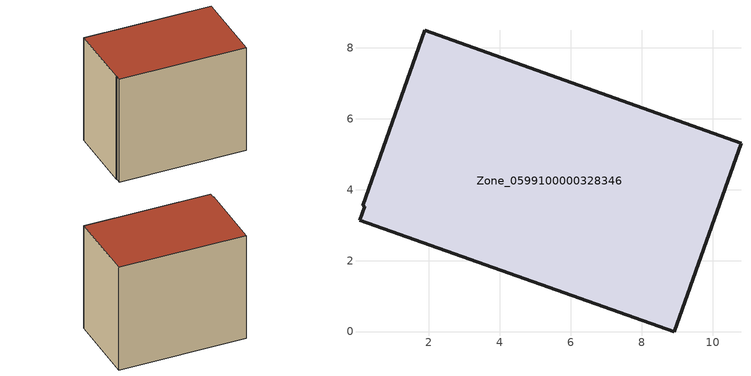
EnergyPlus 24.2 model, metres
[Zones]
Zone_0599100000328346
 floor ground (C_G): 0.05,3.14 0.19,3.53 0.14,3.55 1.89,8.49 10.8,5.31 8.92,0 z0.37
 wall outside (C_F): 8.92,0 10.8,5.31 1.89,8.49 0.14,3.55 0.19,3.53 0.05,3.14 8.92,0 z0.37:8.65
 roof outside (C_R): 0.19,3.53 0.05,3.14 8.92,0 10.8,5.31 1.89,8.49 0.14,3.55 z8.65
[BUILDING]
Pand.0599100000328346: North Axis=0; Terrain=City; Loads Convergence Tolerance Value=0.04; Temperature Convergence Tolerance Value=0.4; Solar Distribution=FullExterior; Maximum Number of Warmup Days=25; Minimum Number of Warmup Days=1
[Site:Location]
Rotterdam.The.Hague.AP_ZH_NLD Design_Conditions: Latitude=51.96; Longitude=4.45; Time Zone=1; Elevation=-4.5
[SITE:GROUNDTEMPERATURE:BUILDINGSURFACE]
18, 18, 18, 18, 18, 18, 18, 18, 18, 18, 18, 18
[MATERIAL] Thermal Absorptance=0.9; Solar Absorptance=0.7; Visible Absorptance=0.7
Name | Roughness | Thickness | Conductivity | Density | Specific Heat
G.TC.1975-1991 | MediumSmooth | 0.15 | 0.288461 | 540 | 1210
F.TC.1975-1991 | Rough | 0.3 | 0.230769 | 1920 | 840
R.TC.1975-1991 | MediumRough | 0.2 | 0.153846 | 1500 | 1000
[CONSTRUCTION]
C_G: G.TC.1975-1991
C_F: F.TC.1975-1991
C_R: R.TC.1975-1991
[ZONE]
Zone_0599100000328346: Type=1; Multiplier=1; Ceiling Height=Autocalculate; Volume=Autocalculate; Floor Area=autocalculate; Part of Total Floor Area=Yes
[ZONEINFILTRATION:DESIGNFLOWRATE]
Infil_Zone_0599100000328346: Zone or ZoneList or Space or SpaceList=Zone_0599100000328346; Schedule=AlwaysOn; Design Flow Rate Calculation Method=Flow/Area; Flow Rate per Floor Area=0.003; Constant Term Coefficient=1; Temperature Term Coefficient=0; Velocity Term Coefficient=0; Velocity Squared Term Coefficient=0
[HVACTEMPLATE:ZONE:IDEALLOADSAIRSYSTEM]
Zone_0599100000328346: Maximum Heating Supply Air Temperature=50; Minimum Cooling Supply Air Temperature=13; Maximum Heating Supply Air Humidity Ratio=0.0156; Minimum Cooling Supply Air Humidity Ratio=0.0077; Heating Limit=NoLimit; Cooling Limit=NoLimit; Dehumidification Control Type=ConstantSensibleHeatRatio; Cooling Sensible Heat Ratio=0.7; Dehumidification Setpoint=60; Humidification Control Type=None; Humidification Setpoint=30; Outdoor Air Method=None; Outdoor Air Flow Rate per Person=0.00944; Outdoor Air Flow Rate per Zone Floor Area=0; Outdoor Air Flow Rate per Zone=0; Demand Controlled Ventilation Type=None; Outdoor Air Economizer Type=NoEconomizer; Heat Recovery Type=None; Sensible Heat Recovery Effectiveness=0.7; Latent Heat Recovery Effectiveness=0.65
[ZONECONTROL:THERMOSTAT]
ThermostatControl_Zone_0599100000328346: Zone or ZoneList=Zone_0599100000328346; Control Type Schedule=DualSetpointControlType; Control 1=Thermostat_Zone_0599100000328346; Temperature Difference Between Cutout And Setpoint=0
[THERMOSTATSETPOINT:DUALSETPOINT]
Thermostat_Zone_0599100000328346: Heating Setpoint Temperature Schedule=HeatingSetpoint_Zone_0599100000328346; Cooling Setpoint Temperature Schedule=CoolingSetpoint_Zone_0599100000328346
[SCHEDULE:COMPACT]
HeatingSetpoint_Zone_0599100000328346: Through: 12/31, For: AllDays, Until: 24:00, 21
CoolingSetpoint_Zone_0599100000328346: Through: 12/31, For: AllDays, Until: 24:00, 24
DualSetpointControlType: Through: 12/31, For: AllDays, Until: 24:00, 4
AlwaysOn: Through: 12/31, For: AllDays, Until: 24:00, 1
